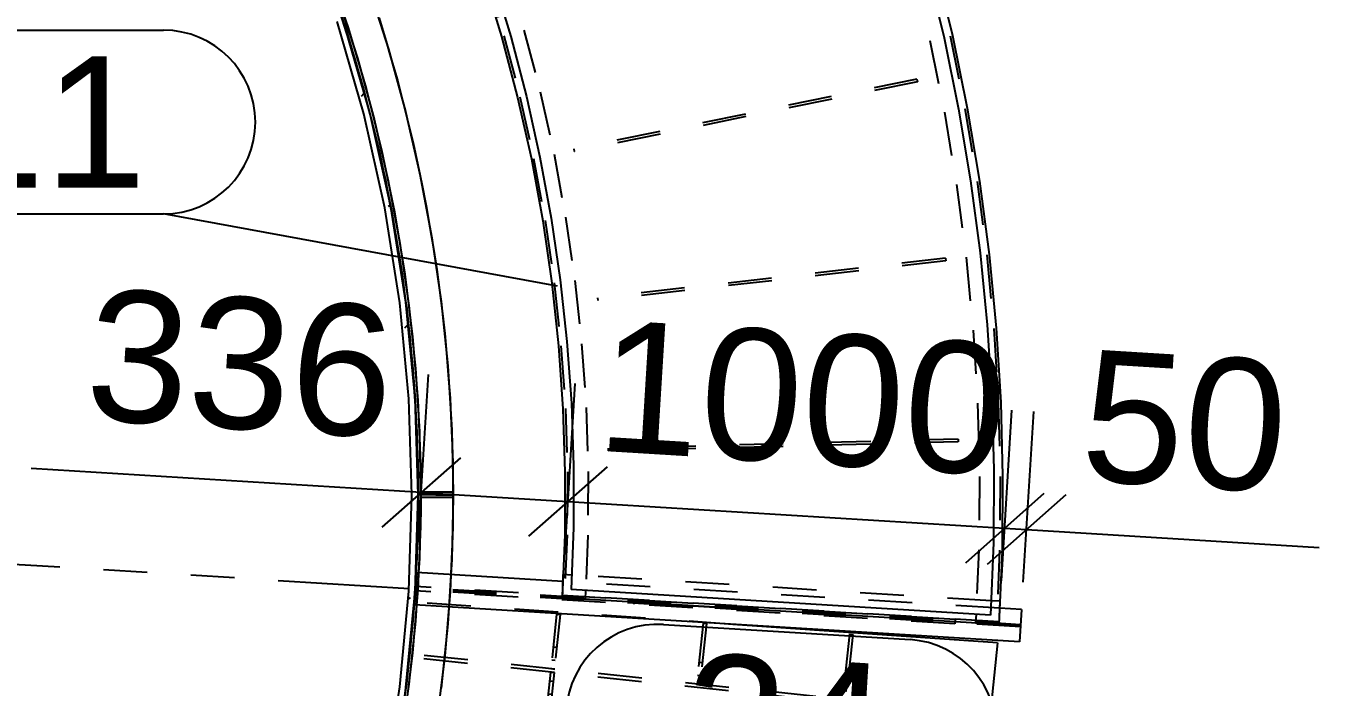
# Model space of a CAD drawing. Extents: x -29293 to 30124, y -19360 to 22650.
# Drawn here: x 6064 to 9020, y 9853 to 11364 of the extents above; entities that cross this region are included whole.
import ezdxf

# ---------------------------------------------------------------- set-up
doc = ezdxf.new("R2010")
doc.units = 0
for name, pattern in [('XKITLINE00', [0]), ('XKITLINE01', [4, 1, -1, 1, -1]), ('XKITLINE05', [8, 3, -1, 1, -1, 1, -1])]:
    doc.linetypes.add(name, pattern=pattern)
doc.layers.get('0').update_dxf_attribs({"linetype": 'CONTINUOUS', "lineweight": 25})
doc.layers.get('DEFPOINTS').update_dxf_attribs({"color": 3, "linetype": 'CONTINUOUS', "lineweight": 25})
doc.layers.add('01粗实线层', color=7, linetype='CONTINUOUS', lineweight=60)
for name, color, linetype in [('dimension', 7, 'CONTINUOUS'), ('line', 7, 'CONTINUOUS'), ('mark', 7, 'CONTINUOUS'), ('part1', 7, 'CONTINUOUS')]:
    doc.layers.add(name, color=color, linetype=linetype)
doc.styles.add('HZ', font='arial.ttf', dxfattribs={"width": 0.7})
doc.styles.add('STYLE_1', font='arial.ttf', dxfattribs={"height": 0.2})
doc.dimstyles.get("Standard").update_dxf_attribs({"dimscale": 20, "dimtxt": 3, "dimasz": 3.5, "dimexe": 2, "dimexo": 2, "dimgap": 1, "dimtad": 1, "dimdec": 0, "dimdsep": 46, "dimtxsty": 'HZ', "dimblk": 'OBLIQUE', "dimcen": 0, "dimclrd": 1, "dimclre": 1, "dimclrt": 1, "dimadec": 1, "dimazin": 2, "dimtfac": 1, "dimtdec": 0, "dimtmove": 1, "dimatfit": 0, "dimldrblk": 'OBLIQUE', "dimfxl": 0, "dimtolj": 1, "dimtzin": 0, "dimarcsym": 0})

# ---------------------------------------------------------------- blocks, each defined once
blk = doc.blocks.new('*D367')
at = {"layer": 'part1', "color": 0, "linetype": 'XKITLINE00'}
for p, q in [((1101.65, 1665.486), (1101.716, 1665.552)), ((1102.271, 1662.964), (1102.314, 1663.007)), ((1102.644, 1660.194), (1102.718, 1660.268)), ((1102.719, 1653.983), (1102.77, 1654.034))]:
    blk.add_line(p, q, dxfattribs=at)
blk = doc.blocks.new('*D775')
at = {"layer": 'part1', "color": 2, "linetype": 'XKITLINE00'}
for p, q in [((1102.913, 1654.6), (1102.867, 1653.861)), ((1106.25, 1654.396), (1102.913, 1654.6)), ((1116.692, 1653.016), (1102.867, 1653.861)), ((1116.738, 1653.754), (1116.232, 1653.785)), ((1116.738, 1653.754), (1116.692, 1653.016))]:
    blk.add_line(p, q, dxfattribs=at)
at = {"layer": 'part1', "color": 0, "linetype": 'XKITLINE01'}
for p, q in [((1116.713, 1653.36), (1102.888, 1654.206)), ((1116.716, 1653.41), (1102.892, 1654.256)), ((1116.232, 1653.785), (1106.25, 1654.396))]:
    blk.add_line(p, q, dxfattribs=at)
blk = doc.blocks.new('*D776')
at = {"layer": 'part1', "color": 2, "linetype": 'XKITLINE00'}
for p, q in [((1106.257, 1654.556), (1106.235, 1654.026)), ((1106.458, 1654.544), (1106.257, 1654.556)), ((1116.216, 1653.416), (1106.235, 1654.026)), ((1116.239, 1653.946), (1116.041, 1653.958)), ((1116.239, 1653.946), (1116.216, 1653.416))]:
    blk.add_line(p, q, dxfattribs=at)
at = {"layer": 'part1', "color": 0, "linetype": 'XKITLINE01'}
for p, q in [((1116.041, 1653.958), (1106.458, 1654.544)), ((1116.218, 1653.471), (1106.237, 1654.081))]:
    blk.add_line(p, q, dxfattribs=at)
blk = doc.blocks.new('*D777')
at = {"layer": 'part1', "color": 0, "linetype": 'XKITLINE01'}
for p, q in [((1111.211, 1678.017), (1110.736, 1677.78)), ((1111.161, 1677.993), (1110.736, 1677.78)), ((1111.161, 1677.993), (1111.89, 1676.466)), ((1111.211, 1678.017), (1111.211, 1678.017)), ((1111.211, 1678.017), (1111.211, 1678.017)), ((1110.822, 1677.6), (1111.457, 1676.269)), ((1111.89, 1676.466), (1112.564, 1674.916)), ((1111.457, 1676.269), (1112.125, 1674.734)), ((1112.564, 1674.916), (1113.184, 1673.342)), ((1112.125, 1674.734), (1112.739, 1673.176)), ((1112.739, 1673.176), (1113.298, 1671.598)), ((1113.184, 1673.342), (1113.748, 1671.748)), ((1113.748, 1671.748), (1114.257, 1670.136)), ((1113.298, 1671.598), (1113.801, 1670.001)), ((1114.257, 1670.136), (1114.708, 1668.506)), ((1113.801, 1670.001), (1114.248, 1668.387)), ((1114.248, 1668.387), (1114.639, 1666.759)), ((1114.708, 1668.506), (1115.103, 1666.862)), ((1114.639, 1666.759), (1114.973, 1665.118)), ((1115.103, 1666.862), (1115.44, 1665.205)), ((1114.973, 1665.118), (1115.249, 1663.467)), ((1115.44, 1665.205), (1115.719, 1663.537)), ((1115.249, 1663.467), (1115.468, 1661.807)), ((1115.719, 1663.537), (1115.94, 1661.861)), ((1115.94, 1661.861), (1116.102, 1660.178)), ((1115.468, 1661.807), (1115.628, 1660.14)), ((1115.628, 1660.14), (1115.731, 1658.469)), ((1116.102, 1660.178), (1116.205, 1658.49)), ((1115.731, 1658.469), (1115.774, 1656.795)), ((1116.205, 1658.49), (1116.25, 1656.799)), ((1115.774, 1656.795), (1115.76, 1655.121)), ((1116.25, 1656.799), (1116.235, 1655.109)), ((1115.76, 1655.121), (1115.687, 1653.448)), ((1116.235, 1655.109), (1116.161, 1653.419))]:
    blk.add_line(p, q, dxfattribs=at)
at = {"layer": 'part1', "color": 2, "linetype": 'XKITLINE00'}
for p, q in [((1111.211, 1678.017), (1111.94, 1676.489)), ((1110.736, 1677.78), (1110.822, 1677.6)), ((1111.94, 1676.489), (1112.615, 1674.937)), ((1112.615, 1674.937), (1113.235, 1673.362)), ((1113.235, 1673.362), (1113.8, 1671.766)), ((1113.8, 1671.766), (1114.309, 1670.151)), ((1114.309, 1670.151), (1114.762, 1668.52)), ((1114.762, 1668.52), (1115.157, 1666.874)), ((1115.157, 1666.874), (1115.494, 1665.215)), ((1115.494, 1665.215), (1115.774, 1663.545)), ((1115.774, 1663.545), (1115.995, 1661.867)), ((1115.995, 1661.867), (1116.157, 1660.182)), ((1116.157, 1660.182), (1116.26, 1658.492)), ((1116.26, 1658.492), (1116.305, 1656.8)), ((1116.305, 1656.8), (1116.29, 1655.107)), ((1116.29, 1655.107), (1116.216, 1653.416)), ((1115.696, 1653.648), (1115.687, 1653.448)), ((1116.216, 1653.416), (1115.687, 1653.448))]:
    blk.add_line(p, q, dxfattribs=at)
blk = doc.blocks.new('*D778')
at = {"layer": 'part1', "color": 0, "linetype": 'XKITLINE01'}
for p, q in [((1102.74, 1652.745), (1102.731, 1652.666)), ((1116.015, 1651.35), (1102.74, 1652.745)), ((1116.007, 1651.27), (1102.731, 1652.666)), ((1116.015, 1651.35), (1116.007, 1651.27))]:
    blk.add_line(p, q, dxfattribs=at)
blk = doc.blocks.new('*D779')
at = {"layer": 'part1', "color": 2, "linetype": 'XKITLINE00'}
for p, q in [((1102.864, 1653.925), (1102.767, 1653.003)), ((1102.864, 1653.925), (1102.871, 1653.925)), ((1116.188, 1652.994), (1110.136, 1653.417)), ((1116.188, 1652.994), (1115.834, 1649.627)), ((1102.637, 1651.768), (1102.607, 1651.486)), ((1115.834, 1649.627), (1102.607, 1651.486))]:
    blk.add_line(p, q, dxfattribs=at)
at = {"layer": 'part1', "color": 0, "linetype": 'XKITLINE01'}
for p, q in [((1110.136, 1653.417), (1102.864, 1653.925)), ((1102.767, 1653.003), (1102.637, 1651.768))]:
    blk.add_line(p, q, dxfattribs=at)
blk = doc.blocks.new('*D781')
at = {"layer": 'part1', "color": 0, "linetype": 'XKITLINE01'}
for p, q in [((1114.347, 1665.876), (1106.502, 1664.28)), ((1114.359, 1665.817), (1106.514, 1664.221)), ((1114.347, 1665.876), (1114.359, 1665.817)), ((1106.502, 1664.28), (1106.514, 1664.221))]:
    blk.add_line(p, q, dxfattribs=at)
blk = doc.blocks.new('*D782')
at = {"layer": 'part1', "color": 0, "linetype": 'XKITLINE01'}
for p, q in [((1114.998, 1661.783), (1107.043, 1660.877)), ((1115.004, 1661.724), (1107.05, 1660.817)), ((1114.998, 1661.783), (1115.004, 1661.724)), ((1107.043, 1660.877), (1107.05, 1660.817))]:
    blk.add_line(p, q, dxfattribs=at)
blk = doc.blocks.new('*D783')
at = {"layer": 'part1', "color": 0, "linetype": 'XKITLINE01'}
for p, q in [((1115.289, 1657.65), (1107.286, 1657.44)), ((1107.286, 1657.44), (1107.288, 1657.38)), ((1115.291, 1657.59), (1107.288, 1657.38)), ((1115.289, 1657.65), (1115.291, 1657.59))]:
    blk.add_line(p, q, dxfattribs=at)
blk = doc.blocks.new('*D792')
at = {"layer": 'part1', "color": 0, "linetype": 'XKITLINE01'}
for p, q in [((1112.801, 1653.196), (1112.644, 1651.704)), ((1112.88, 1653.188), (1112.724, 1651.696)), ((1112.801, 1653.196), (1112.88, 1653.188)), ((1112.801, 1653.196), (1112.88, 1653.188)), ((1112.696, 1652.202), (1112.776, 1652.193)), ((1112.665, 1651.903), (1112.745, 1651.895)), ((1112.644, 1651.704), (1112.724, 1651.696)), ((1112.644, 1651.704), (1112.724, 1651.696))]:
    blk.add_line(p, q, dxfattribs=at)
blk = doc.blocks.new('*D793')
at = {"layer": 'part1', "color": 0, "linetype": 'XKITLINE01'}
for p, q in [((1109.459, 1653.447), (1109.312, 1652.055)), ((1109.538, 1653.439), (1109.392, 1652.046)), ((1109.459, 1653.447), (1109.538, 1653.439)), ((1109.459, 1653.447), (1109.538, 1653.439)), ((1109.365, 1652.552), (1109.444, 1652.544)), ((1109.333, 1652.254), (1109.413, 1652.245)), ((1109.312, 1652.055), (1109.392, 1652.046)), ((1109.312, 1652.055), (1109.392, 1652.046))]:
    blk.add_line(p, q, dxfattribs=at)
blk = doc.blocks.new('*D803')
at = {"layer": 'part1', "color": 6, "linetype": 'XKITLINE05'}
for p, q in [((1101.707, 1665.081), (1101.093, 1667.192)), ((1101.842, 1665.116), (1101.227, 1667.236)), ((1102.324, 1662.961), (1101.842, 1665.116)), ((1102.186, 1662.935), (1101.707, 1665.081)), ((1102.53, 1660.763), (1102.186, 1662.935)), ((1102.669, 1660.781), (1102.324, 1662.961)), ((1102.737, 1658.574), (1102.53, 1660.763)), ((1102.877, 1658.583), (1102.669, 1660.781)), ((1102.806, 1656.377), (1102.737, 1658.574)), ((1102.946, 1656.377), (1102.877, 1658.583)), ((1102.737, 1654.179), (1102.806, 1656.377)), ((1102.877, 1654.17), (1102.946, 1656.377)), ((1102.53, 1651.99), (1102.737, 1654.179)), ((1102.669, 1651.973), (1102.877, 1654.17)), ((1102.186, 1649.818), (1102.53, 1651.99))]:
    blk.add_line(p, q, dxfattribs=at)
blk = doc.blocks.new('*D806')
at = {"layer": 'part1', "color": 6, "linetype": 'XKITLINE05'}
for p, q in [((1102.946, 1656.377), (1102.916, 1654.935)), ((1103.746, 1656.36), (1102.946, 1656.377)), ((1102.946, 1656.377), (1102.946, 1656.377)), ((1102.946, 1656.377), (1102.946, 1656.377)), ((1103.006, 1656.375), (1102.976, 1654.932)), ((1103.746, 1656.36), (1103.716, 1654.901)), ((1103.745, 1656.317), (1103.716, 1654.901)), ((1102.996, 1655.877), (1102.976, 1654.932)), ((1102.916, 1654.935), (1102.886, 1654.447)), ((1102.976, 1654.932), (1102.955, 1654.597)), ((1103.716, 1654.901), (1103.694, 1654.552)), ((1102.955, 1654.597), (1102.886, 1653.49)), ((1103.694, 1654.552), (1103.624, 1653.429)), ((1102.886, 1654.447), (1102.852, 1653.907)), ((1102.852, 1653.907), (1102.838, 1653.685)), ((1102.838, 1653.685), (1102.827, 1653.495)), ((1102.827, 1653.495), (1102.678, 1652.06)), ((1102.886, 1653.49), (1102.738, 1652.053)), ((1103.624, 1653.429), (1103.472, 1651.961)), ((1102.738, 1652.053), (1102.53, 1650.623)), ((1102.678, 1652.06), (1102.622, 1651.672))]:
    blk.add_line(p, q, dxfattribs=at)
blk = doc.blocks.new('*D808')
at = {"layer": 'part1', "color": 6, "linetype": 'XKITLINE05'}
for p, q in [((1100.826, 1668.393), (1101.292, 1667.028)), ((1100.882, 1668.414), (1101.349, 1667.046)), ((1101.111, 1667.557), (1101.292, 1667.028)), ((1102.054, 1667.27), (1102.213, 1666.735)), ((1101.292, 1667.028), (1101.701, 1665.644)), ((1101.349, 1667.046), (1101.759, 1665.66)), ((1102.213, 1666.735), (1102.316, 1666.385)), ((1101.448, 1666.5), (1101.547, 1666.166)), ((1102.316, 1666.385), (1102.473, 1665.855)), ((1101.547, 1666.166), (1101.701, 1665.644)), ((1102.473, 1665.855), (1102.605, 1665.331)), ((1101.701, 1665.644), (1102.053, 1664.245)), ((1101.759, 1665.66), (1102.112, 1664.259)), ((1102.605, 1665.331), (1102.703, 1664.942)), ((1101.907, 1664.827), (1101.925, 1664.755)), ((1102.703, 1664.942), (1102.833, 1664.424)), ((1101.925, 1664.755), (1102.053, 1664.245)), ((1102.053, 1664.245), (1102.348, 1662.833)), ((1102.112, 1664.259), (1102.407, 1662.844)), ((1102.833, 1664.424), (1102.939, 1663.915)), ((1102.158, 1663.743), (1102.245, 1663.326)), ((1102.939, 1663.915), (1103.03, 1663.482)), ((1103.03, 1663.482), (1103.134, 1662.98)), ((1102.245, 1663.326), (1102.348, 1662.833)), ((1102.348, 1662.833), (1102.584, 1661.409)), ((1102.407, 1662.844), (1102.643, 1661.418)), ((1103.134, 1662.98), (1103.216, 1662.489)), ((1103.216, 1662.489), (1103.296, 1662.006)), ((1102.428, 1662.35), (1102.505, 1661.883)), ((1102.505, 1661.883), (1102.584, 1661.409)), ((1103.296, 1662.006), (1103.376, 1661.524)), ((1102.584, 1661.409), (1102.761, 1659.978)), ((1102.643, 1661.418), (1102.821, 1659.984)), ((1103.376, 1661.524), (1103.434, 1661.056)), ((1103.434, 1661.056), (1103.501, 1660.517)), ((1102.694, 1660.524), (1102.706, 1660.427)), ((1102.706, 1660.427), (1102.761, 1659.978)), ((1103.501, 1660.517), (1103.557, 1660.06)), ((1102.761, 1659.978), (1102.88, 1658.54)), ((1102.821, 1659.984), (1102.94, 1658.543)), ((1103.557, 1660.06), (1103.594, 1659.617)), ((1102.797, 1659.543), (1102.845, 1658.961)), ((1103.594, 1659.617), (1103.643, 1659.019)), ((1102.845, 1658.961), (1102.88, 1658.54)), ((1103.643, 1659.019), (1103.678, 1658.589)), ((1102.88, 1658.54), (1102.939, 1657.098)), ((1102.94, 1658.543), (1102.999, 1657.099)), ((1103.678, 1658.589), (1103.695, 1658.176)), ((1102.896, 1658.135), (1102.923, 1657.488)), ((1103.695, 1658.176), (1103.723, 1657.513)), ((1102.923, 1657.488), (1102.939, 1657.098)), ((1103.723, 1657.513), (1103.739, 1657.115)), ((1102.939, 1657.098), (1102.939, 1655.655)), ((1102.999, 1657.099), (1102.999, 1655.654)), ((1103.739, 1657.115), (1103.739, 1656.735)), ((1102.939, 1656.726), (1102.939, 1656.611)), ((1102.939, 1656.611), (1102.939, 1656.143)), ((1103.739, 1656.735), (1103.739, 1656.019)), ((1102.939, 1656.143), (1102.939, 1656.027)), ((1102.939, 1656.027), (1102.939, 1655.655)), ((1103.739, 1656.019), (1103.739, 1655.639)), ((1102.939, 1655.655), (1102.88, 1654.214)), ((1102.999, 1655.654), (1102.94, 1654.21)), ((1103.739, 1655.639), (1103.723, 1655.241)), ((1102.923, 1655.266), (1102.896, 1654.619)), ((1103.723, 1655.241), (1103.695, 1654.577)), ((1102.896, 1654.619), (1102.88, 1654.214)), ((1103.694, 1654.552), (1103.678, 1654.165)), ((1103.695, 1654.577), (1103.694, 1654.552)), ((1102.88, 1654.214), (1102.761, 1652.776)), ((1102.94, 1654.21), (1102.821, 1652.77)), ((1103.678, 1654.165), (1103.557, 1652.694)), ((1102.828, 1653.589), (1102.761, 1652.776)), ((1102.845, 1653.792), (1102.828, 1653.589)), ((1102.761, 1652.776), (1102.584, 1651.344)), ((1102.821, 1652.77), (1102.643, 1651.335)), ((1103.557, 1652.694), (1103.376, 1651.229))]:
    blk.add_line(p, q, dxfattribs=at)
blk = doc.blocks.new('*D809')
at = {"layer": 'part1', "color": 0, "linetype": 'XKITLINE01'}
for p, q in [((1102.736, 1673.792), (1102.261, 1673.555)), ((1102.311, 1673.58), (1102.93, 1672.277)), ((1102.822, 1673.611), (1103.363, 1672.473)), ((1102.93, 1672.277), (1103.5, 1670.953)), ((1103.363, 1672.473), (1103.94, 1671.133)), ((1103.94, 1671.133), (1104.466, 1669.771)), ((1103.5, 1670.953), (1104.02, 1669.608)), ((1104.02, 1669.608), (1104.489, 1668.245)), ((1104.466, 1669.771), (1104.941, 1668.391)), ((1104.941, 1668.391), (1105.365, 1666.994)), ((1104.489, 1668.245), (1104.907, 1666.865)), ((1105.365, 1666.994), (1105.735, 1665.583)), ((1104.907, 1666.865), (1105.274, 1665.471)), ((1105.274, 1665.471), (1105.587, 1664.063)), ((1105.735, 1665.583), (1106.053, 1664.158)), ((1105.587, 1664.063), (1105.848, 1662.645)), ((1106.053, 1664.158), (1106.317, 1662.722)), ((1105.848, 1662.645), (1106.056, 1661.218)), ((1106.317, 1662.722), (1106.528, 1661.278)), ((1106.528, 1661.278), (1106.684, 1659.827)), ((1106.056, 1661.218), (1106.211, 1659.785)), ((1106.684, 1659.827), (1106.786, 1658.371)), ((1106.211, 1659.785), (1106.311, 1658.346)), ((1106.311, 1658.346), (1106.358, 1656.905)), ((1106.786, 1658.371), (1106.833, 1656.912)), ((1106.358, 1656.905), (1106.351, 1655.464)), ((1106.833, 1656.912), (1106.826, 1655.452)), ((1106.351, 1655.464), (1106.289, 1654.023)), ((1106.826, 1655.452), (1106.764, 1653.994))]:
    blk.add_line(p, q, dxfattribs=at)
at = {"layer": 'part1', "color": 2, "linetype": 'XKITLINE00'}
for p, q in [((1102.736, 1673.792), (1102.822, 1673.611)), ((1102.261, 1673.555), (1102.88, 1672.255)), ((1102.88, 1672.255), (1103.449, 1670.932)), ((1103.449, 1670.932), (1103.968, 1669.589)), ((1103.968, 1669.589), (1104.437, 1668.228)), ((1104.437, 1668.228), (1104.854, 1666.85)), ((1104.854, 1666.85), (1105.22, 1665.458)), ((1105.22, 1665.458), (1105.534, 1664.052)), ((1105.534, 1664.052), (1105.794, 1662.636)), ((1105.794, 1662.636), (1106.002, 1661.211)), ((1106.002, 1661.211), (1106.156, 1659.78)), ((1106.156, 1659.78), (1106.256, 1658.344)), ((1106.256, 1658.344), (1106.303, 1656.905)), ((1106.303, 1656.905), (1106.296, 1655.465)), ((1106.296, 1655.465), (1106.235, 1654.026)), ((1106.772, 1654.194), (1106.764, 1653.994)), ((1106.764, 1653.994), (1106.235, 1654.026))]:
    blk.add_line(p, q, dxfattribs=at)
blk = doc.blocks.new('*D810')
at = {"layer": 'part1', "color": 2, "linetype": 'XKITLINE00'}
for p, q in [((1111.118, 1677.748), (1102.529, 1673.465)), ((1111.118, 1677.748), (1111.827, 1676.247)), ((1111.827, 1676.247), (1112.484, 1674.724)), ((1112.484, 1674.724), (1113.088, 1673.179)), ((1102.529, 1673.465), (1103.132, 1672.181)), ((1113.088, 1673.179), (1113.639, 1671.613)), ((1103.132, 1672.181), (1103.688, 1670.876)), ((1113.639, 1671.613), (1114.136, 1670.03)), ((1103.688, 1670.876), (1104.195, 1669.551)), ((1114.136, 1670.03), (1114.578, 1668.431)), ((1104.195, 1669.551), (1104.654, 1668.208)), ((1114.578, 1668.431), (1114.965, 1666.817)), ((1104.654, 1668.208), (1105.062, 1666.849)), ((1105.062, 1666.849), (1105.421, 1665.477)), ((1114.965, 1666.817), (1115.296, 1665.192)), ((1105.421, 1665.477), (1105.73, 1664.092)), ((1115.296, 1665.192), (1115.571, 1663.555)), ((1105.73, 1664.092), (1105.987, 1662.697)), ((1115.571, 1663.555), (1115.789, 1661.91)), ((1105.987, 1662.697), (1106.193, 1661.293)), ((1115.789, 1661.91), (1115.951, 1660.259)), ((1106.193, 1661.293), (1106.347, 1659.883)), ((1115.951, 1660.259), (1116.056, 1658.603)), ((1106.347, 1659.883), (1106.45, 1658.468)), ((1106.45, 1658.468), (1106.501, 1657.05)), ((1116.056, 1658.603), (1116.103, 1656.945)), ((1106.501, 1657.05), (1106.499, 1655.631)), ((1116.103, 1656.945), (1116.094, 1655.285)), ((1106.499, 1655.631), (1106.446, 1654.214)), ((1116.094, 1655.285), (1116.028, 1653.627)), ((1116.028, 1653.627), (1106.446, 1654.214))]:
    blk.add_line(p, q, dxfattribs=at)
blk = doc.blocks.new('*D836')
at = {"layer": 'part1', "color": 0, "linetype": 'XKITLINE01'}
for p, q in [((1102.887, 1654.181), (1102.893, 1654.281)), ((1115.215, 1653.427), (1102.887, 1654.181)), ((1115.221, 1653.526), (1102.893, 1654.281)), ((1102.895, 1654.18), (1102.901, 1654.28)), ((1107.886, 1653.875), (1107.892, 1653.975)), ((1115.221, 1653.526), (1115.215, 1653.427))]:
    blk.add_line(p, q, dxfattribs=at)
blk = doc.blocks.new('*D838')
at = {"layer": 'part1', "color": 0, "linetype": 'XKITLINE01'}
for p, q in [((1105.972, 1652.325), (1105.842, 1651.082)), ((1106.052, 1652.317), (1105.921, 1651.074)), ((1105.951, 1652.126), (1106.031, 1652.118)), ((1105.972, 1652.325), (1106.052, 1652.317)), ((1105.972, 1652.325), (1106.052, 1652.317)), ((1105.92, 1651.828), (1106, 1651.819)), ((1105.842, 1651.082), (1105.921, 1651.074)), ((1105.842, 1651.082), (1105.921, 1651.074))]:
    blk.add_line(p, q, dxfattribs=at)
blk = doc.blocks.new('*D839')
at = {"layer": 'part1', "color": 0, "linetype": 'XKITLINE01'}
for p, q in [((1106.111, 1653.648), (1105.981, 1652.405)), ((1106.191, 1653.64), (1106.06, 1652.396)), ((1106.111, 1653.648), (1106.191, 1653.64)), ((1106.111, 1653.648), (1106.191, 1653.64)), ((1106.033, 1652.902), (1106.113, 1652.894)), ((1105.981, 1652.405), (1106.06, 1652.396)), ((1105.981, 1652.405), (1106.06, 1652.396)), ((1106.002, 1652.604), (1106.081, 1652.595))]:
    blk.add_line(p, q, dxfattribs=at)
blk = doc.blocks.new('*D840')
at = {"layer": 'part1', "color": 6, "linetype": 'XKITLINE05'}
for p, q in [((1101.82, 1667.968), (1102.268, 1666.563)), ((1101.115, 1667.545), (1101.359, 1666.778)), ((1101.119, 1667.729), (1101.558, 1666.353)), ((1101.359, 1666.778), (1101.5, 1666.335)), ((1101.5, 1666.335), (1101.705, 1665.589)), ((1101.558, 1666.353), (1101.94, 1664.959)), ((1102.268, 1666.563), (1102.657, 1665.14)), ((1101.705, 1665.589), (1101.877, 1664.959)), ((1102.657, 1665.14), (1102.988, 1663.702)), ((1101.877, 1664.959), (1101.882, 1664.944)), ((1101.882, 1664.944), (1102.205, 1663.539)), ((1101.94, 1664.959), (1102.264, 1663.551)), ((1102.988, 1663.702), (1103.26, 1662.252)), ((1102.205, 1663.539), (1102.258, 1663.257)), ((1102.264, 1663.551), (1102.53, 1662.131)), ((1102.258, 1663.257), (1102.382, 1662.593)), ((1102.382, 1662.593), (1102.471, 1662.121)), ((1103.26, 1662.252), (1103.472, 1660.792)), ((1102.471, 1662.121), (1102.622, 1661.082)), ((1102.53, 1662.131), (1102.738, 1660.701)), ((1102.622, 1661.082), (1102.677, 1660.703)), ((1102.677, 1660.703), (1102.678, 1660.693)), ((1102.678, 1660.693), (1102.827, 1659.259)), ((1102.738, 1660.701), (1102.886, 1659.263)), ((1103.472, 1660.792), (1103.624, 1659.325)), ((1102.827, 1659.259), (1102.852, 1658.846)), ((1102.886, 1659.263), (1102.976, 1657.821)), ((1103.624, 1659.325), (1103.716, 1657.852)), ((1102.852, 1658.846), (1102.886, 1658.306)), ((1102.886, 1658.306), (1102.916, 1657.819)), ((1102.916, 1657.819), (1102.946, 1656.377)), ((1102.976, 1657.821), (1102.996, 1656.877)), ((1103.716, 1657.852), (1103.745, 1656.437)), ((1102.996, 1656.877), (1103.006, 1656.378)), ((1103.746, 1656.394), (1102.946, 1656.377)), ((1102.946, 1656.377), (1102.946, 1656.377)), ((1103.745, 1656.437), (1103.746, 1656.394))]:
    blk.add_line(p, q, dxfattribs=at)
blk = doc.blocks.new('*D866')
at = {"layer": 'dimension', "color": 1, "linetype": 'XKITLINE00'}
for p, q in [((1102.942, 1655.229), (1103.18, 1659.125)), ((1106.296, 1655.024), (1106.534, 1658.92)), ((1103.914, 1657.225), (1102.116, 1655.635)), ((1103.015, 1656.43), (1094.106, 1656.975)), ((1107.268, 1657.02), (1105.47, 1655.43)), ((1103.015, 1656.43), (1106.369, 1656.225))]:
    blk.add_line(p, q, dxfattribs=at)
at = {"layer": 'dimension', "color": 1, "style": 'STYLE_1'}
blk.add_text('336', height=3, rotation=-3.5008, dxfattribs=at).set_placement((1095.303, 1658.104))
blk = doc.blocks.new('*D867')
at = {"layer": 'dimension', "color": 1, "linetype": 'XKITLINE00'}
for p, q in [((1106.296, 1655.024), (1106.534, 1658.92)), ((1116.277, 1654.414), (1116.515, 1658.309)), ((1107.268, 1657.02), (1105.47, 1655.43)), ((1117.249, 1656.409), (1115.452, 1654.819)), ((1106.369, 1656.225), (1116.35, 1655.614))]:
    blk.add_line(p, q, dxfattribs=at)
at = {"layer": 'dimension', "color": 1, "style": 'STYLE_1'}
blk.add_text('1000', height=3, rotation=-3.5008, dxfattribs=at).set_placement((1106.991, 1657.389))
blk = doc.blocks.new('*D868')
at = {"layer": 'dimension', "color": 1, "linetype": 'XKITLINE00'}
for p, q in [((1116.277, 1654.414), (1116.515, 1658.309)), ((1116.776, 1654.383), (1117.014, 1658.279)), ((1117.249, 1656.409), (1115.452, 1654.819)), ((1117.748, 1656.379), (1115.951, 1654.788)), ((1116.35, 1655.614), (1116.849, 1655.584)), ((1116.849, 1655.584), (1123.537, 1655.174))]:
    blk.add_line(p, q, dxfattribs=at)
at = {"layer": 'dimension', "color": 1, "style": 'STYLE_1'}
blk.add_text('50', height=3, rotation=-3.5008, dxfattribs=at).set_placement((1118.046, 1656.713))
blk = doc.blocks.new('*D869')
at = {"layer": 'line', "color": 4, "linetype": 'XKITLINE05'}
blk.add_line((1067.806, 1656.377), (1116.715, 1653.385), dxfattribs=at)
blk = doc.blocks.new('*D870')
at = {"layer": 'mark', "color": 0, "linetype": 'XKITLINE00'}
for p, q in [((1091.477, 1666.995), (1097.127, 1666.995)), ((1091.477, 1662.795), (1097.127, 1662.795)), ((1106.133, 1661.142), (1097.127, 1662.795)), ((1097.127, 1662.795), (1097.127, 1662.795))]:
    blk.add_line(p, q, dxfattribs=at)
for centre, start, end in [((1091.477, 1664.895), 90, -90), ((1097.127, 1664.895), -90, 90)]:
    blk.add_arc(centre, 2.1, start, end, dxfattribs=at)
at = {"layer": 'mark', "color": 1, "style": 'STYLE_1'}
blk.add_text('11', height=3, dxfattribs=at).set_placement((1092.077, 1663.395))
blk = doc.blocks.new('*D871')
at = {"layer": 'mark', "color": 0, "linetype": 'XKITLINE00'}
for p, q in [((1108.551, 1653.414), (1114.191, 1653.069)), ((1108.295, 1649.221), (1113.934, 1648.876))]:
    blk.add_line(p, q, dxfattribs=at)
for centre, start, end in [((1108.423, 1651.317), 86.4996, -93.5004), ((1114.063, 1650.972), -93.5004, 86.4996)]:
    blk.add_arc(centre, 2.1, start, end, dxfattribs=at)
at = {"layer": 'mark', "color": 1, "style": 'STYLE_1'}
blk.add_text('24', height=3, rotation=-3.5008, dxfattribs=at).set_placement((1108.93, 1649.784))
blk = doc.blocks.new('*D874')
at = {"layer": 'part1', "color": 6, "linetype": 'XKITLINE05'}
for p, q in [((1102.946, 1656.877), (1102.946, 1656.377)), ((1103.006, 1656.877), (1102.946, 1656.877)), ((1103.006, 1656.877), (1103.006, 1656.437)), ((1103.746, 1656.377), (1102.946, 1656.377)), ((1103.746, 1656.437), (1103.006, 1656.437)), ((1103.746, 1656.437), (1103.746, 1656.377))]:
    blk.add_line(p, q, dxfattribs=at)
blk = doc.blocks.new('*D875')
at = {"layer": 'part1', "color": 6, "linetype": 'XKITLINE05'}
for p, q in [((1102.946, 1656.377), (1102.946, 1655.877)), ((1103.746, 1656.377), (1102.946, 1656.377)), ((1103.746, 1656.317), (1103.006, 1656.317)), ((1103.006, 1656.317), (1103.006, 1655.877)), ((1103.746, 1656.377), (1103.746, 1656.317)), ((1103.006, 1655.877), (1102.946, 1655.877))]:
    blk.add_line(p, q, dxfattribs=at)
blk = doc.blocks.new('_Oblique')
at = {"color": 0, "linetype": 'ByBlock', "lineweight": -2}
blk.add_line((-0.5, -0.5), (0.5, 0.5), dxfattribs=at)
blk = doc.blocks.new('*D1486')
at = {"layer": '01粗实线层', "color": 1, "lineweight": -2}
blk.add_arc((3446.8, 10292), 1319.4, 270, 356.4996, dxfattribs=at)
at = {"layer": 'DEFPOINTS', "color": 0}
for p in [(3446.8, 18692), (3446.8, 10292), (8337.7, 9992.8), (4083.1, 9136.1), (3446.8, 2712.5)]:
    blk.add_point(p, dxfattribs=at)
at = {"layer": '01粗实线层', "color": 1, "lineweight": -2, "xscale": 420, "yscale": 420, "zscale": 420}
for p, rotation in [((4763.8, 10211.4), 86.49960635118744), ((3446.8, 8972.6), 180)]:
    blk.add_blockref('_Oblique', p, dxfattribs=dict(at, rotation=rotation))
at = {"layer": '01粗实线层', "color": 1, "insert": (4145.3, 9549.5), "char_height": 360, "attachment_point": 5, "rotation": 43.2498, "style": 'HZ'}
blk.add_mtext('\\A1;86.5°', dxfattribs=at)

msp = doc.modelspace()

# ---------------------------------------------------------------- block references
at = {"layer": 'dimension', "xscale": 100, "yscale": 100, "zscale": 100}
for name in ['*D866', '*D867', '*D868']:
    msp.add_blockref(name, (-103333.8, -155345.7), dxfattribs=at)
at = {"layer": 'line', "xscale": 100, "yscale": 100, "zscale": 100}
msp.add_blockref('*D869', (-103333.8, -155345.7), dxfattribs=at)
at = {"layer": 'mark', "xscale": 100, "yscale": 100, "zscale": 100}
for name in ['*D870', '*D871']:
    msp.add_blockref(name, (-103333.8, -155345.7), dxfattribs=at)
at = {"layer": 'part1', "xscale": 100, "yscale": 100, "zscale": 100}
for name in ['*D840', '*D803', '*D367', '*D808', '*D777', '*D810', '*D809', '*D781', '*D782', '*D783', '*D874', '*D806', '*D875', '*D775', '*D776', '*D836', '*D779', '*D839', '*D793', '*D792', '*D778', '*D838']:
    msp.add_blockref(name, (-103333.8, -155345.7), dxfattribs=at)

# ---------------------------------------------------------------- dimensions: what is measured, and where the dimension line sits
at = {"layer": '01粗实线层'}
dim = msp.add_angular_dim_2l(base=(4083.1, 9136.1), line1=((3446.8, 2712.5), (3446.8, 18692)), line2=((3446.8, 10292), (8337.7, 9992.8)), dimstyle='Standard', override={"dimscale": 120, "dimfxl": 3, "dimarcsym": 2}, dxfattribs=at)
dim.commit()
dim.dimension.update_dxf_attribs({"geometry": '*D1486', "text_midpoint": (4145.3, 9549.5)})

doc.saveas('drawing.dxf')
